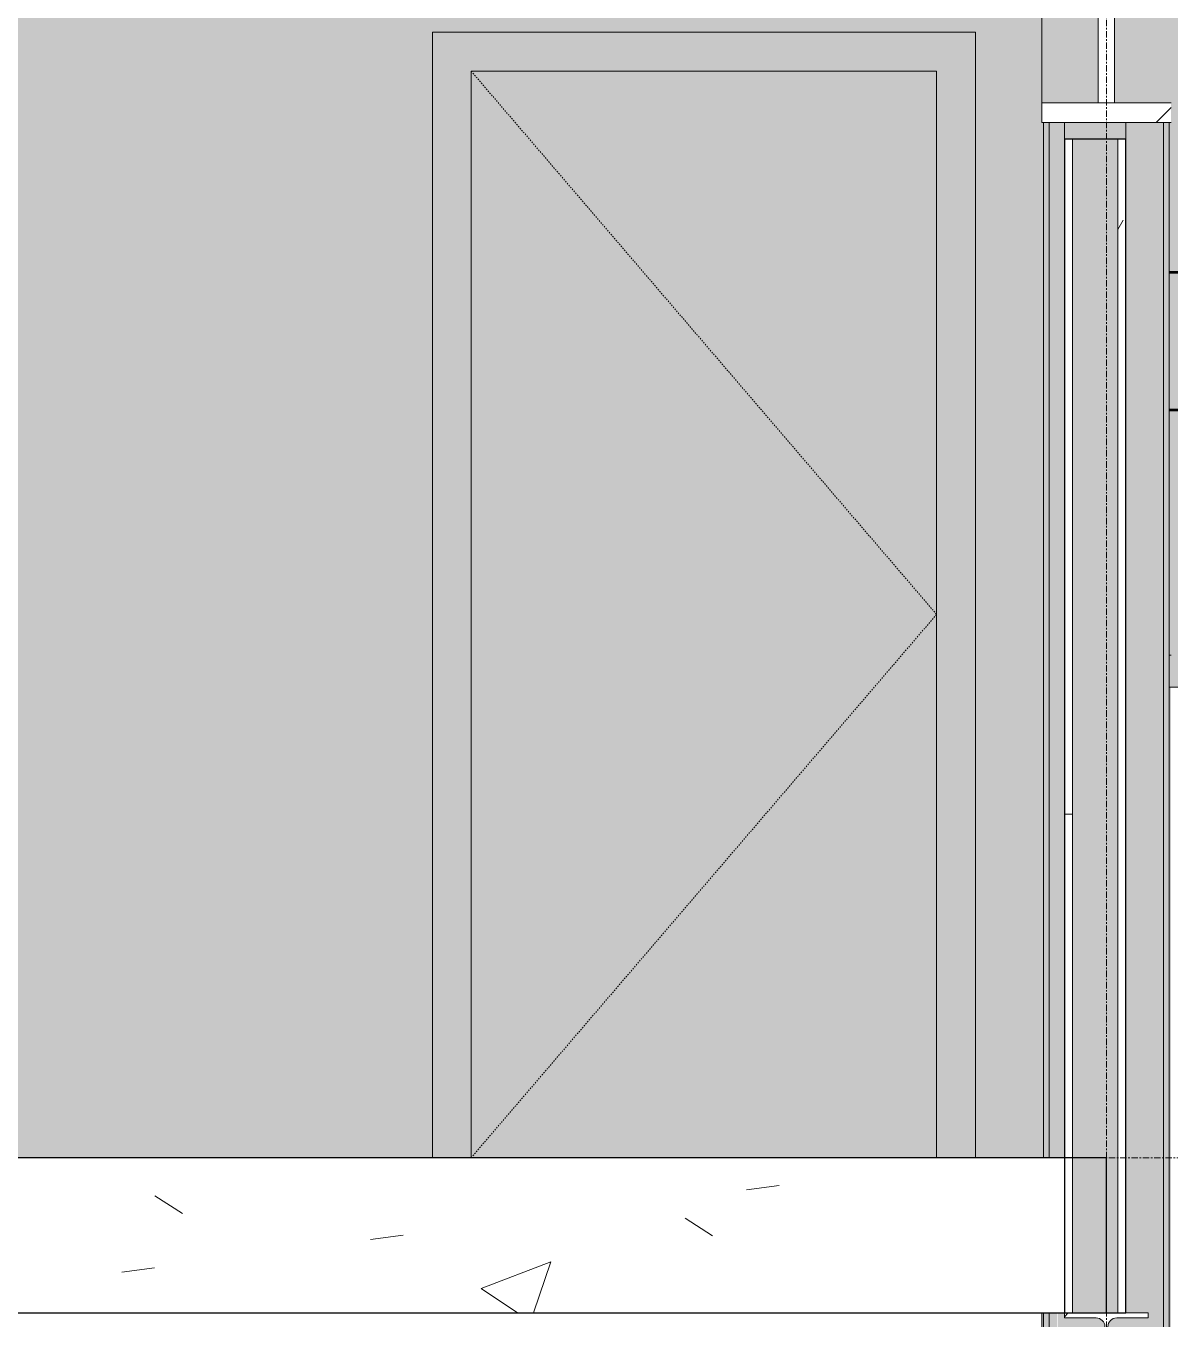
# Model space of a CAD drawing. Header units: inches. Extents: x -55396 to -733, y -290 to 853.
# Drawn here: x -26064.5 to -25976, y 245.5 to 345.5 of the extents above; entities that cross this region are included whole.
import ezdxf

# ---------------------------------------------------------------- set-up
doc = ezdxf.new("R2010")
doc.units = ezdxf.units.IN
doc.header["$MEASUREMENT"] = 0
doc.linetypes.add('Dash 1_16_', pattern=[0.125, 0.0625, -0.0625])
doc.linetypes.add('Grid Line 1_2_', pattern=[0.875, 0.5, -0.125, 0.125, -0.125])
for name, color, linetype, lineweight in [('A-DOOR', 31, 'Continuous', 9), ('A-DOOR-FRAM', 31, 'Continuous', 9), ('A-FLOR', 192, 'Continuous', 9), ('A-FLOR-LEVL', 51, 'Continuous', 9), ('A-FLOR-PATT', 8, 'Continuous', 25), ('A-WALL', 113, 'Continuous', 9), ('A-WALL-PATT', 111, 'Continuous', 25), ('I-WALL', 2, 'Continuous', 9), ('S-BEAM', 12, 'Continuous', 9), ('S-COLS', 52, 'Continuous', 9), ('S-GRID', 1, 'Continuous', 9)]:
    doc.layers.add(name, color=color, linetype=linetype, lineweight=lineweight)
pattern_1 = [(45, (-26138.858, 100.19), (-19.007, 19.007), []), (45, (-26138.858, 128.99), (-19.007, 19.007), [])]
pattern_2 = [(0, (-26138.858, 100.189), (61.44, 15.36), [2.534, -43.546, 2.534, -43.546, -245.76]), (0, (-26138.858, 100.189), (61.44, 15.36), [-92.16, 2.534, -89.626, 2.534, -43.546, -107.52]), (0, (-26138.858, 100.189), (61.44, 15.36), [-230.4, 2.534, -28.186, 2.534, -74.266]), (120, (-26115.818, 107.869), (-44.02215, 45.5286), [2.534, -43.546, 2.534, -43.546, -245.76]), (120, (-26115.818, 107.869), (-44.02215, 45.5286), [-92.16, 2.534, -89.626, 2.534, -43.546, -107.52]), (120, (-26115.818, 107.869), (-44.02215, 45.5286), [-230.4, 2.534, -28.186, 2.534, -74.266]), (240, (-26108.138, 138.589), (-17.4178, -60.8886), [2.534, -43.546, 2.534, -43.546, -245.76]), (240, (-26108.138, 138.589), (-17.4178, -60.8886), [-92.16, 2.534, -89.626, 2.534, -43.546, -107.52]), (240, (-26108.138, 138.589), (-17.4178, -60.8886), [-230.4, 2.534, -28.186, 2.534, -74.266])]

# ---------------------------------------------------------------- blocks, each defined once
blk = doc.blocks.new('W-Wide Flange - W12X26-1193237-Section 13')
at = {"layer": 'S-BEAM'}
h = blk.add_hatch(dxfattribs=at)
h.set_pattern_fill('FP_1', color=256, style=0, pattern_type=2)
h.set_pattern_definition(pattern_1)
h.paths.add_polyline_path([(-25983.829, 233.781), (-25977.646, 233.781), (-25977.646, 234.16), (-25980.091, 234.16), (-25980.575, 234.36), (-25980.775, 234.844), (-25980.775, 244.937), (-25980.575, 245.421), (-25980.091, 245.621), (-25977.646, 245.621), (-25977.646, 246), (-25984.134, 246), (-25984.134, 245.621), (-25981.689, 245.621), (-25981.206, 245.421), (-25981.005, 244.937), (-25981.005, 234.844), (-25981.206, 234.36), (-25981.689, 234.16), (-25984.134, 234.16), (-25984.134, 233.781)], flags=0)
at = {"layer": 'S-BEAM', "lineweight": 15}
for p, q in [((-25977.646, 246), (-25984.134, 246)), ((-25984.134, 246), (-25984.134, 245.621)), ((-25977.646, 245.621), (-25977.646, 246)), ((-25984.134, 245.621), (-25981.689, 245.621)), ((-25980.091, 245.621), (-25977.646, 245.621)), ((-25981.005, 244.937), (-25981.005, 234.844)), ((-25980.775, 234.844), (-25980.775, 244.937)), ((-25981.689, 234.16), (-25984.134, 234.16)), ((-25984.134, 234.16), (-25984.134, 233.781)), ((-25977.646, 234.16), (-25980.091, 234.16)), ((-25977.646, 233.781), (-25977.646, 234.16)), ((-25984.134, 233.781), (-25977.646, 233.781))]:
    blk.add_line(p, q, dxfattribs=at)
for centre, start, end in [((-25981.689, 244.937), 0, 90), ((-25980.091, 244.937), 90, 180), ((-25981.689, 234.844), 270, 0), ((-25980.091, 234.844), 180, 270)]:
    blk.add_arc(centre, 0.684, start, end, dxfattribs=at)
blk = doc.blocks.new('Single-Flush - 36_ x 84_-1318930-Section 13')
at = {"layer": 'A-DOOR'}
blk.add_hatch(color=256, dxfattribs=at).paths.add_polyline_path([(-26030.021, 258), (-25994.021, 258), (-25994.021, 342), (-26030.021, 342), (-26030.021, 310.913)], flags=0)
at = {"layer": 'A-DOOR-FRAM'}
blk.add_hatch(color=256, dxfattribs=at).paths.add_polyline_path([(-26033.021, 258), (-26030.021, 258), (-26030.021, 342), (-25994.021, 342), (-25994.021, 258), (-25991.021, 258), (-25991.021, 345), (-26033.021, 345), (-26033.021, 310.913)], flags=0)
at = {"layer": 'A-DOOR', "linetype": 'Dash 1_16_'}
for p in [(-26030.021, 342), (-26030.021, 258)]:
    blk.add_line(p, (-25994.021, 300), dxfattribs=at)
at = {"layer": 'A-DOOR-FRAM'}
for p, q in [((-26033.021, 345), (-26033.021, 258)), ((-25991.021, 345), (-26033.021, 345)), ((-25991.021, 258), (-25991.021, 345)), ((-26030.021, 258), (-26030.021, 342)), ((-26030.021, 342), (-25994.021, 342)), ((-25994.021, 342), (-25994.021, 258))]:
    blk.add_line(p, q, dxfattribs=at)
blk = doc.blocks.new('columns and girder2 - one-V189-Section 13')
at = {"layer": 'S-BEAM'}
h = blk.add_hatch(dxfattribs=at)
h.set_pattern_fill('FP_1', color=256, style=0, pattern_type=2)
h.set_pattern_definition(pattern_1)
h.paths.add_polyline_path([(-25975.89, 338.027), (-25975.89, 339.542), (-25985.89, 339.542), (-25985.89, 338.027), (-25983.829, 338.027)], flags=0)
h.paths.add_polyline_path([(-25975.89, 384.304), (-25975.89, 385.804), (-25985.89, 385.804), (-25985.89, 384.304), (-25983.829, 384.304)], flags=0)
h = blk.add_hatch(dxfattribs=at)
h.set_pattern_fill('FP_1', color=256, style=0, pattern_type=2)
h.set_pattern_definition(pattern_1)
h.paths.add_polyline_path([(-25980.265, 339.542), (-25980.265, 384.304), (-25981.515, 384.304), (-25981.515, 339.542)], flags=0)
for points in [[(-25976.025, 326.514), (-25974.89, 326.514), (-25974.89, 367.478), (-25979.39, 367.478), (-25979.39, 361.018), (-25975.89, 361.018), (-25975.89, 328.889), (-25976.025, 328.889)], [(-25975.89, 328.889), (-25975.89, 338.027), (-25976.025, 338.027), (-25976.025, 328.889)], [(-25974.89, 326.389), (-25974.89, 326.514), (-25976.025, 326.514), (-25976.025, 326.389)], [(-25974.89, 315.87), (-25974.89, 326.389), (-25975.89, 326.389), (-25975.89, 318.093), (-25976.025, 318.093), (-25976.025, 315.87)], [(-25975.89, 318.093), (-25975.89, 326.389), (-25976.025, 326.389), (-25976.025, 318.093)], [(-25974.89, 315.745), (-25974.89, 315.87), (-25976.025, 315.87), (-25976.025, 315.745)], [(-25976.025, 294.37), (-25974.89, 294.37), (-25974.89, 315.745), (-25975.89, 315.745), (-25975.89, 296.856), (-25976.025, 296.856)], [(-25975.89, 296.856), (-25975.89, 315.745), (-25976.025, 315.745), (-25976.025, 296.856)]]:
    blk.add_hatch(color=256, dxfattribs=at).paths.add_polyline_path(points, flags=0)
h = blk.add_hatch(color=256, dxfattribs=at)
h.paths.add_polyline_path([(-25985.89, 339.542), (-25981.515, 339.542), (-25981.515, 361.018), (-25985.89, 361.018), (-25985.89, 340.208)], flags=0)
h.paths.add_polyline_path([(-25980.265, 339.542), (-25975.89, 339.542), (-25975.89, 361.018), (-25980.265, 361.018), (-25980.265, 340.208)], flags=0)
h = blk.add_hatch(color=256, dxfattribs=at)
h.paths.add_polyline_path([(-25985.755, 1), (-25985.755, 246), (-25985.89, 246), (-25985.89, 1)], flags=0)
h.paths.add_polyline_path([(-25975.89, 1), (-25975.89, 294.37), (-25976.025, 294.37), (-25976.025, 1)], flags=0)
at = {"layer": 'S-BEAM', "lineweight": 15}
for p, q in [((-25981.515, 384.304), (-25981.515, 339.542)), ((-25980.265, 339.542), (-25980.265, 384.304)), ((-25975.89, 339.542), (-25985.89, 339.542)), ((-25985.89, 339.542), (-25985.89, 338.027)), ((-25981.515, 339.542), (-25980.265, 339.542)), ((-25985.89, 338.027), (-25975.89, 338.027))]:
    blk.add_line(p, q, dxfattribs=at)
at = {"layer": 'S-BEAM'}
for p, q in [((-25985.89, 339.542), (-25985.89, 361.018)), ((-25974.89, 326.514), (-25976.025, 326.514)), ((-25976.025, 326.389), (-25974.89, 326.389)), ((-25976.025, 315.87), (-25974.89, 315.87)), ((-25976.025, 315.745), (-25974.89, 315.745)), ((-25976.025, 296.856), (-25975.89, 296.856)), ((-25976.025, 294.37), (-25974.89, 294.37)), ((-25985.89, 1), (-25985.89, 246))]:
    blk.add_line(p, q, dxfattribs=at)

msp = doc.modelspace()

# ---------------------------------------------------------------- hatches: boundary and pattern name
at = {"layer": 'A-FLOR-PATT', "lineweight": 9}
h = msp.add_hatch(dxfattribs=at)
h.set_pattern_fill('FP_10', color=256, style=0, pattern_type=2)
h.set_pattern_definition([(50, (-26138.86, 100.19), (55.085, -4.82), [5.76, -63.36]), (355, (-26138.86, 100.19), (-10.656, 57.769), [4.608, -50.688]), (100.45, (-26134.267, 99.787), (44.43, 52.949), [4.895, -53.848]), (46.184, (-26138.86, 115.55), (81.964, -12.712), [8.64, -95.04]), (96.636, (-26132.03, 114.49), (71.78, 74.812), [7.343, -80.772]), (351.184, (-26138.86, 115.55), (71.782, 74.812), [6.912, -76.032]), (21, (-26131.18, 111.71), (45.842, -30.921), [5.76, -63.36]), (326, (-26131.18, 111.71), (18.687, 55.691), [4.608, -50.688]), (71.45, (-26127.357, 109.13), (64.529, 24.77), [4.895, -53.848]), (37.5, (-26138.858, 100.189), (0.9339, 25.5668), [2.534, -47.539, 2.534, -48.922, -50.88]), (37.5, (-26138.858, 100.189), (0.9339, 25.5668), [-101.53, 2.534, -48.346]), (7.5, (-26138.858, 100.19), (20.204, 30.2913), [2.534, -26.803, 2.534, -46.387, -19.392]), (7.5, (-26138.858, 100.19), (20.204, 30.2913), [-78.259, 2.534, -16.858]), (327.5, (-26155.984, 100.19), (40.9978, -1.7324), [2.534, -16.666, 2.534, -57.37, -79.488]), (327.5, (-26155.984, 100.19), (40.9978, -1.7324), [-79.104, 2.534, -76.954]), (317.5, (-26163.664, 100.19), (44.789, 7.688), [2.534, -22.426, 2.534, -37.248, -56.448]), (317.5, (-26163.664, 100.19), (44.789, 7.688), [-64.742, 2.534, -53.914])])
h.paths.add_polyline_path([(-26271.39, 246), (-25980.89, 246), (-25980.89, 258), (-26271.39, 258), (-26271.39, 252.321)], flags=0)
at = {"layer": 'A-WALL-PATT', "lineweight": 9}
h = msp.add_hatch(dxfattribs=at)
h.set_pattern_fill('FP_5', color=256, style=0, pattern_type=2)
h.set_pattern_definition(pattern_2)
h.paths.add_polyline_path([(-25983.829, 246), (-25983.515, 246), (-25983.515, 336.752), (-25984.14, 336.752), (-25984.14, 246)], flags=0)
h = msp.add_hatch(dxfattribs=at)
h.set_pattern_fill('FP_5', color=256, style=0, pattern_type=2)
h.set_pattern_definition(pattern_2)
h.paths.add_polyline_path([(-25979.39, 246), (-25979.39, 336.752), (-25980.015, 336.752), (-25980.015, 246)], flags=0)
at = {"layer": 'I-WALL', "lineweight": 5}
h = msp.add_hatch(color=256, dxfattribs=at)
h.paths.add_polyline_path([(-26270.957, 258), (-26257.824, 258), (-26257.824, 355.829), (-26257.39, 355.829), (-26257.39, 258), (-26033.021, 258), (-26033.021, 345), (-25991.021, 345), (-25991.021, 258), (-25985.755, 258), (-25985.755, 338.027), (-25985.89, 338.027), (-25985.89, 361.018), (-25981.515, 361.018), (-25981.515, 376.499), (-26271.39, 376.499), (-26271.39, 355.829), (-26270.957, 355.829), (-26270.957, 271.852)], flags=0)
h.paths.add_polyline_path([(-25985.322, 258), (-25984.14, 258), (-25984.14, 338.027), (-25985.322, 338.027), (-25985.322, 271.852)], flags=0)
h.paths.add_polyline_path([(-25980.265, 361.018), (-25979.39, 361.018), (-25979.39, 376.499), (-25980.265, 376.499), (-25980.265, 364.622)], flags=0)
for points in [[(-25979.39, 336.752), (-25979.39, 338.027), (-25984.14, 338.027), (-25984.14, 336.752), (-25980.265, 336.752)], [(-25980.015, 246), (-25980.015, 336.752), (-25983.515, 336.752), (-25983.515, 246)]]:
    msp.add_hatch(color=256, dxfattribs=at).paths.add_polyline_path(points, flags=0)
at = {"layer": 'S-COLS', "lineweight": 5}
h = msp.add_hatch(color=256, dxfattribs=at)
h.paths.add_polyline_path([(-25985.755, 1), (-25985.322, 1), (-25985.322, 246), (-25985.755, 246), (-25985.755, 76.547)], flags=0)
h.paths.add_polyline_path([(-25985.755, 258), (-25985.322, 258), (-25985.322, 338.027), (-25985.755, 338.027), (-25985.755, 271.852)], flags=0)
for points in [[(-25984.63, 1), (-25977.15, 1), (-25977.15, 338.027), (-25979.39, 338.027), (-25979.39, 246), (-25977.646, 246), (-25977.646, 245.621), (-25980.091, 245.621), (-25980.575, 245.421), (-25980.775, 244.938), (-25980.775, 234.844), (-25980.526, 234.34), (-25980.091, 234.16), (-25977.646, 234.16), (-25977.646, 233.781), (-25984.134, 233.781), (-25984.134, 234.16), (-25981.689, 234.16), (-25981.206, 234.36), (-25981.005, 234.844), (-25981.005, 244.938), (-25981.206, 245.421), (-25981.689, 245.621), (-25984.134, 245.621), (-25984.14, 246), (-25984.63, 246), (-25984.63, 76.547)], [(-25977.15, 1), (-25976.459, 1), (-25976.508, 338.027), (-25977.15, 338.027), (-25977.15, 1)], [(-25976.459, 1), (-25976.025, 1), (-25976.025, 338.027), (-25976.459, 338.027), (-25976.459, 76.547)], [(-25984.803, 1), (-25984.63, 1), (-25984.684, 246), (-25985.322, 246), (-25985.275, 1), (-25984.803, 1)]]:
    msp.add_hatch(color=256, dxfattribs=at).paths.add_polyline_path(points, flags=0)

# ---------------------------------------------------------------- linework, layer by layer
at = {"layer": 'A-FLOR', "lineweight": 25}
for p, q in [((-25980.89, 258), (-26271.39, 258)), ((-25980.89, 246), (-25980.89, 258)), ((-26271.39, 246), (-25984.14, 246))]:
    msp.add_line(p, q, dxfattribs=at)
at = {"layer": 'A-FLOR-LEVL', "linetype": 'Grid Line 1_2_'}
msp.add_line((-26557.324, 258), (-21746.959, 258), dxfattribs=at)
at = {"layer": 'A-WALL'}
for p, q in [((-25983.515, 246), (-25983.515, 336.752)), ((-25980.015, 246), (-25980.015, 336.752))]:
    msp.add_line(p, q, dxfattribs=at)
at = {"layer": 'I-WALL'}
for p, q in [((-25984.14, 336.752), (-25984.14, 338.027)), ((-25979.39, 338.027), (-25979.39, 336.752))]:
    msp.add_line(p, q, dxfattribs=at)
at = {"layer": 'I-WALL', "lineweight": 25}
for p, q in [((-25984.14, 336.752), (-25984.14, 246)), ((-25979.39, 336.752), (-25984.14, 336.752)), ((-25979.39, 246), (-25979.39, 336.752)), ((-25984.14, 246), (-25979.39, 246))]:
    msp.add_line(p, q, dxfattribs=at)
at = {"layer": 'S-COLS'}
for p, q in [((-25985.755, 258), (-25985.755, 338.027)), ((-25985.322, 258), (-25985.322, 338.027)), ((-25976.459, 1), (-25976.459, 338.027)), ((-25976.025, 1), (-25976.025, 338.027)), ((-25985.755, 1), (-25985.755, 246)), ((-25985.322, 1), (-25985.322, 246))]:
    msp.add_line(p, q, dxfattribs=at)
at = {"layer": 'S-GRID', "linetype": 'Grid Line 1_2_'}
msp.add_line((-25980.89, -273.161), (-25980.89, 489.493), dxfattribs=at)
msp.add_line((-25980.89, -273.161), (-25980.89, 489.493), dxfattribs=at)

# ---------------------------------------------------------------- block references
at = {"layer": 'A-DOOR'}
msp.add_blockref('Single-Flush - 36_ x 84_-1318930-Section 13', (0, 0), dxfattribs=at)
at = {"layer": 'S-BEAM'}
for name in ['columns and girder2 - one-V189-Section 13', 'W-Wide Flange - W12X26-1193237-Section 13']:
    msp.add_blockref(name, (0, 0), dxfattribs=at)

doc.saveas('drawing.dxf')
